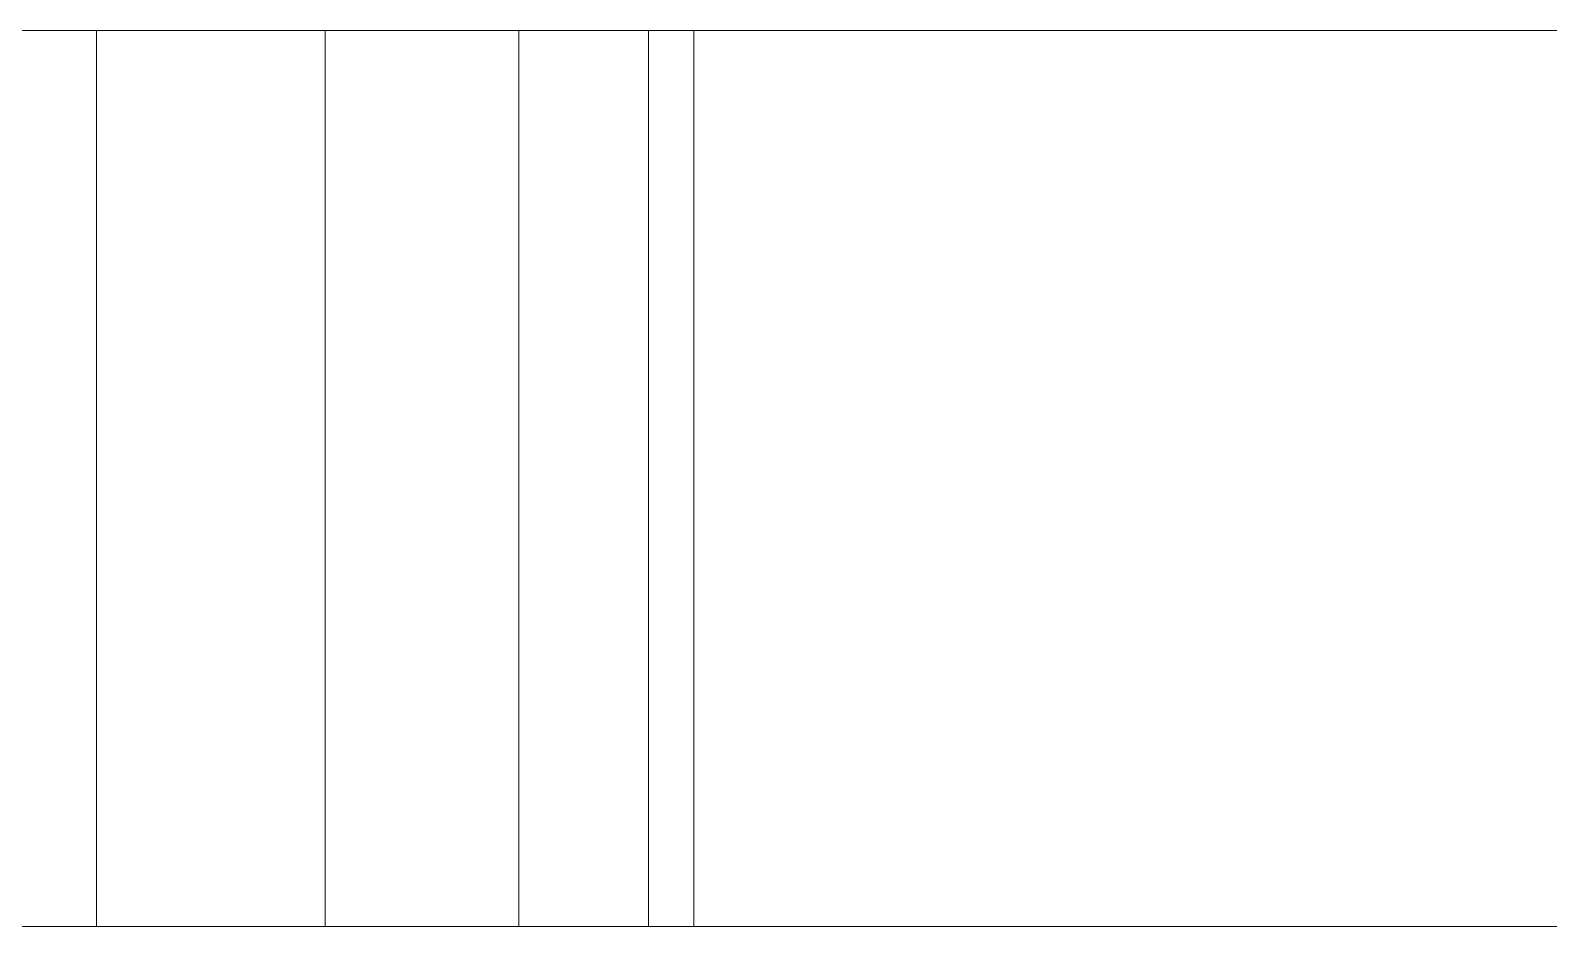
# Model space of a CAD drawing. Header units: millimetres. Extents: x -288 to 127, y 0 to 138.
# Drawn here: x -39.11 to -13.69, y 53 to 68 of the extents above; entities that cross this region are included whole.
import ezdxf

# ---------------------------------------------------------------- set-up
doc = ezdxf.new("R2010")
doc.units = ezdxf.units.MM
doc.layers.add('1', color=7, linetype='Continuous', true_color=0xffffff)

# ---------------------------------------------------------------- blocks, each defined once
blk = doc.blocks.new('UG_SURFACE_002')
at = {"layer": '1', "color": 30, "linetype": 'Continuous', "lineweight": 18}
for points in [[(230.000004, 70), (278.54529, 44.945218), (274.409831, 44.510566)], [(230.000004, 70), (345.808685, 42.431448), (282.499999, 43.660253), (278.54529, 44.945218)], [(230.000004, 70), (384.99999, 70), (353.545278, 44.945218), (349.409819, 44.510566)], [(230.000004, 50.000001), (230.000004, 70), (270.808697, 42.431448), (268.364549, 39.067365)], [(274.409831, 44.510566), (270.808697, 42.431448), (230.000004, 70)], [(349.409819, 44.510566), (345.808685, 42.431448), (230.000004, 70)], [(230.000004, 70, 15), (384.99999, 70, 15), (384.99999, 70), (230.000004, 70)], [(230.000004, 50.000001), (230.000004, 50.000001, 15), (230.000004, 70, 15), (230.000004, 70)], [(229.238793, 46.173166), (230.000004, 50.000001), (268.364549, 39.067365), (267.500013, 35)], [(230.000004, 50.000001, 15), (230.000004, 50.000001), (229.238793, 46.173166), (229.238793, 46.173166, 15)], [(227.071062, 42.92893), (229.238793, 46.173166), (267.500013, 35)], [(229.238793, 46.173166, 15), (229.238793, 46.173166), (227.071062, 42.92893), (227.071062, 42.92893, 15)], [(223.826841, 40.761206), (227.071062, 42.92893), (267.500013, 35)], [(227.071062, 42.92893, 15), (227.071062, 42.92893), (223.826841, 40.761206), (223.826841, 40.761206, 15)], [(219.999999, 39.999999), (223.826841, 40.761206), (267.500013, 35)], [(223.826841, 40.761206, 15), (223.826841, 40.761206), (219.999999, 39.999999), (219.999999, 39.999999, 15)], [(50.000001, 39.999999), (267.500013, 35), (268.364549, 30.932633), (10, 0)], [(267.500013, 35), (50.000001, 39.999999), (219.999999, 39.999999)], [(219.999999, 39.999999, 15), (219.999999, 39.999999), (50.000001, 39.999999), (50.000001, 39.999999, 15)], [(268.364549, 30.932633), (270.808697, 27.568553), (10, 0)], [(278.54529, 25.054781), (345.808685, 27.568553), (10, 0)], [(345.808685, 27.568553), (349.409819, 25.489435), (375, 0), (10, 0)], [(270.808697, 27.568553), (274.409831, 25.489435), (10, 0)], [(10, 0), (274.409831, 25.489435), (278.54529, 25.054781)], [(375, 0), (375, 0, 15), (10, 0, 15), (10, 0)]]:
    blk.add_3dface(points, dxfattribs=at)
blk = doc.blocks.new('konduktor_BODY')
at = {"layer": '1', "color": 30, "linetype": 'Continuous', "lineweight": 18}
for p, q in [((230, 70, 15), (385, 70, 15)), ((230, 70), (230, 50)), ((230, 70, 15), (230, 50, 15)), ((230, 70, 15), (230, 70)), ((385, 70), (230, 70)), ((230, 50), (230, 50, 15)), ((220, 40), (50, 40)), ((50, 40, 15), (220, 40, 15)), ((220, 40, 15), (220, 40)), ((10, 0), (375, 0)), ((375, 0, 15), (10, 0, 15))]:
    blk.add_line(p, q, dxfattribs=at)
blk.add_arc((220, 50), 10, 270, 0, dxfattribs=at)
at = {"layer": '1', "color": 30, "linetype": 'Continuous', "lineweight": 18, "extrusion": (0, 0, -1)}
blk.add_arc((-220, 50, -15), 10, 180, 270, dxfattribs=at)
at = {"layer": '1', "color": 30, "linetype": 'Continuous', "lineweight": 18}
blk.add_blockref('UG_SURFACE_002', (0, 0), dxfattribs=at)

msp = doc.modelspace()

# ---------------------------------------------------------------- block references
at = {"layer": '1', "color": 3, "linetype": 'Continuous', "lineweight": 18, "extrusion": (0, 1, 0), "rotation": 180}
msp.add_blockref('konduktor_BODY', (258, 187, 53), dxfattribs=at)

doc.saveas('drawing.dxf')
